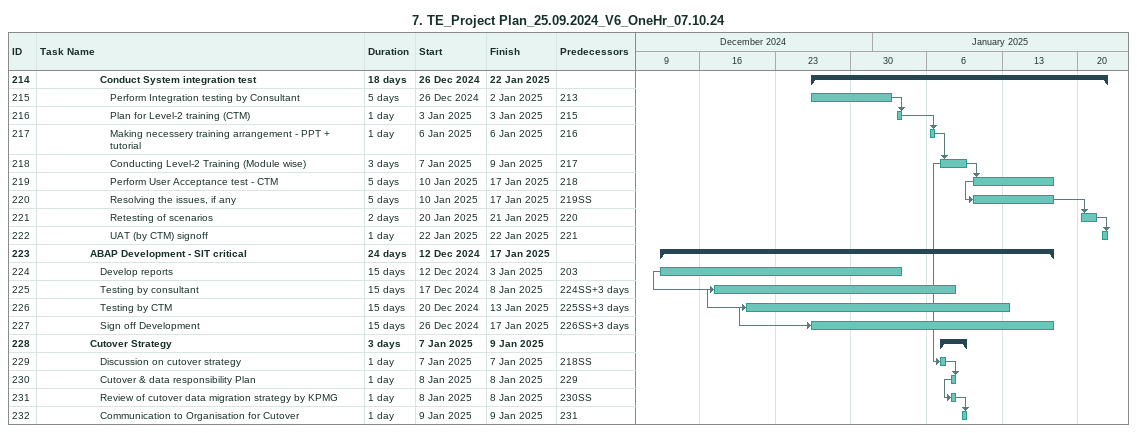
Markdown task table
7. TE_Project Plan_25.09.2024_V6_OneHr_07.10.24

| ID | Level | Task | Duration | Start | Finish | Predecessors |
|---|---|---|---|---|---|---|
| 214 | 7 | **Conduct System integration test** | 18d | 2024-12-26 | 2025-01-22 |  |
| 215 | 8 | Perform Integration testing by Consultant | 5d | 2024-12-26 | 2025-01-02 | 213 |
| 216 | 8 | Plan for Level-2 training (CTM) | 1d | 2025-01-03 | 2025-01-03 | 215 |
| 217 | 8 | Making necessery training arrangement - PPT + tutorial | 1d | 2025-01-06 | 2025-01-06 | 216 |
| 218 | 8 | Conducting Level-2 Training (Module wise) | 3d | 2025-01-07 | 2025-01-09 | 217 |
| 219 | 8 | Perform User Acceptance test - CTM | 5d | 2025-01-10 | 2025-01-17 | 218 |
| 220 | 8 | Resolving the issues, if any | 5d | 2025-01-10 | 2025-01-17 | 219SS |
| 221 | 8 | Retesting of scenarios | 2d | 2025-01-20 | 2025-01-21 | 220 |
| 222 | 8 | UAT (by CTM) signoff | 1d | 2025-01-22 | 2025-01-22 | 221 |
| 223 | 6 | **ABAP Development - SIT critical** | 24d | 2024-12-12 | 2025-01-17 |  |
| 224 | 7 | Develop reports | 15d | 2024-12-12 | 2025-01-03 | 203 |
| 225 | 7 | Testing by consultant | 15d | 2024-12-17 | 2025-01-08 | 224SS+3d |
| 226 | 7 | Testing by CTM | 15d | 2024-12-20 | 2025-01-13 | 225SS+3d |
| 227 | 7 | Sign off Development | 15d | 2024-12-26 | 2025-01-17 | 226SS+3d |
| 228 | 6 | **Cutover Strategy** | 3d | 2025-01-07 | 2025-01-09 |  |
| 229 | 7 | Discussion on cutover strategy | 1d | 2025-01-07 | 2025-01-07 | 218SS |
| 230 | 7 | Cutover & data responsibility Plan | 1d | 2025-01-08 | 2025-01-08 | 229 |
| 231 | 7 | Review of cutover data migration strategy by KPMG | 1d | 2025-01-08 | 2025-01-08 | 230SS |
| 232 | 7 | Communication to Organisation for Cutover | 1d | 2025-01-09 | 2025-01-09 | 231 |
